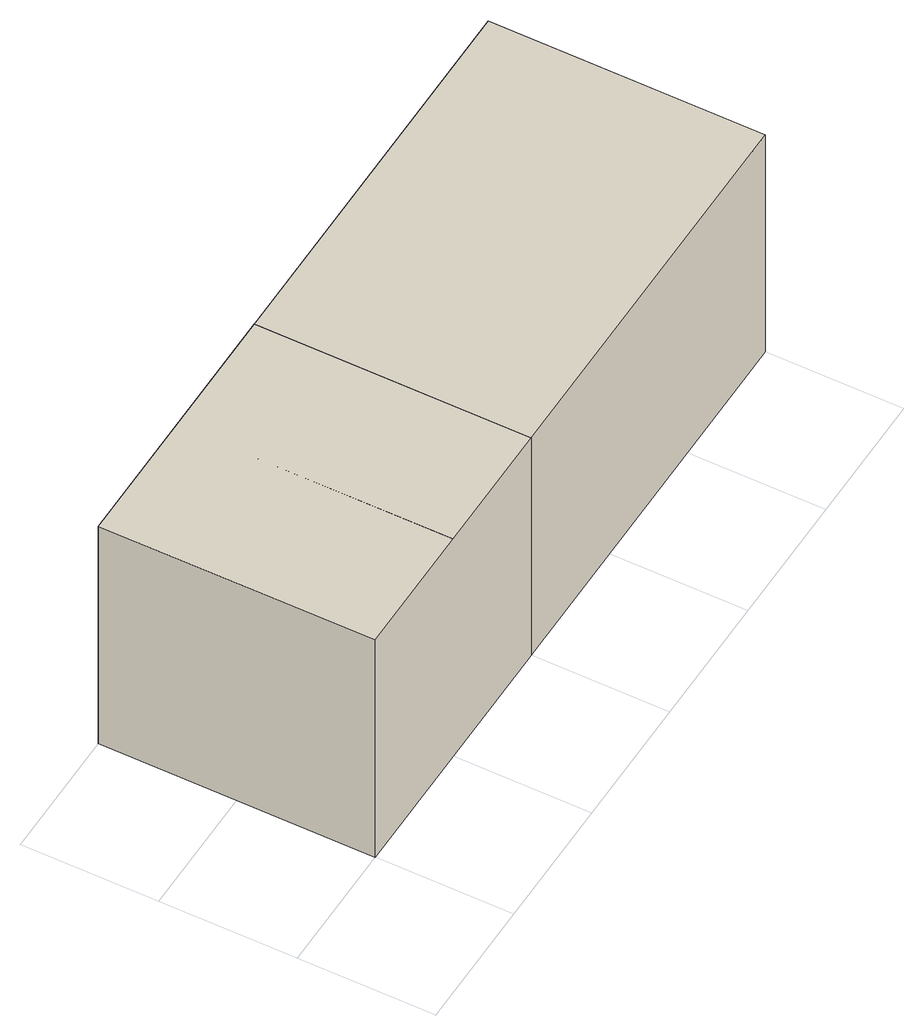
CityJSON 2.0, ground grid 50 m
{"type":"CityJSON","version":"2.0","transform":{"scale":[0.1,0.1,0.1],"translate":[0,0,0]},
"CityObjects":{
"building1":{"type":"Building","attributes":{"+val3dity-validation":{"features":[{"code":601,"description":"BUILDINGPARTS_OVERLAP","info":"geometries are lod=1.2","sourceId":"coid=elvisisstillalive-1|geom=0&&coid=elvisisstillalive-2|geom=0"}],"validity":false}},"children":["building1-1","building1-2"]},
"building1-1":{"type":"BuildingPart","attributes":{"+val3dity-validation":{"geometries":[{"geometryIndex":0}],"validity":true}},"parents":["building1"],"geometry":[{"type":"Solid","lod":"1.2","boundaries":[[[[0,1,2,3]],[[4,5,6,7]],[[0,3,5,4]],[[3,2,6,5]],[[2,1,7,6]],[[1,0,4,7]]]]}]},
"building1-2":{"type":"BuildingPart","attributes":{"+val3dity-validation":{"geometries":[{"geometryIndex":0}],"validity":true}},"parents":["building1"],"geometry":[{"type":"Solid","lod":"1.2","boundaries":[[[[8,9,10,11]],[[12,13,14,15]],[[8,11,13,12]],[[11,10,14,13]],[[10,9,15,14]],[[9,8,12,15]]]]}]}
},
"vertices":[
[0,0,0],[0,1000,0],[1000,1000,0],[1000,0,0],[0,0,1000],[1000,0,1000],[1000,1000,1000],[0,1000,1000],
[500,0,0],[500,1000,0],[2500,1000,0],[2500,0,0],[500,0,1000],[2500,0,1000],[2500,1000,1000],[500,1000,1000]
]}
